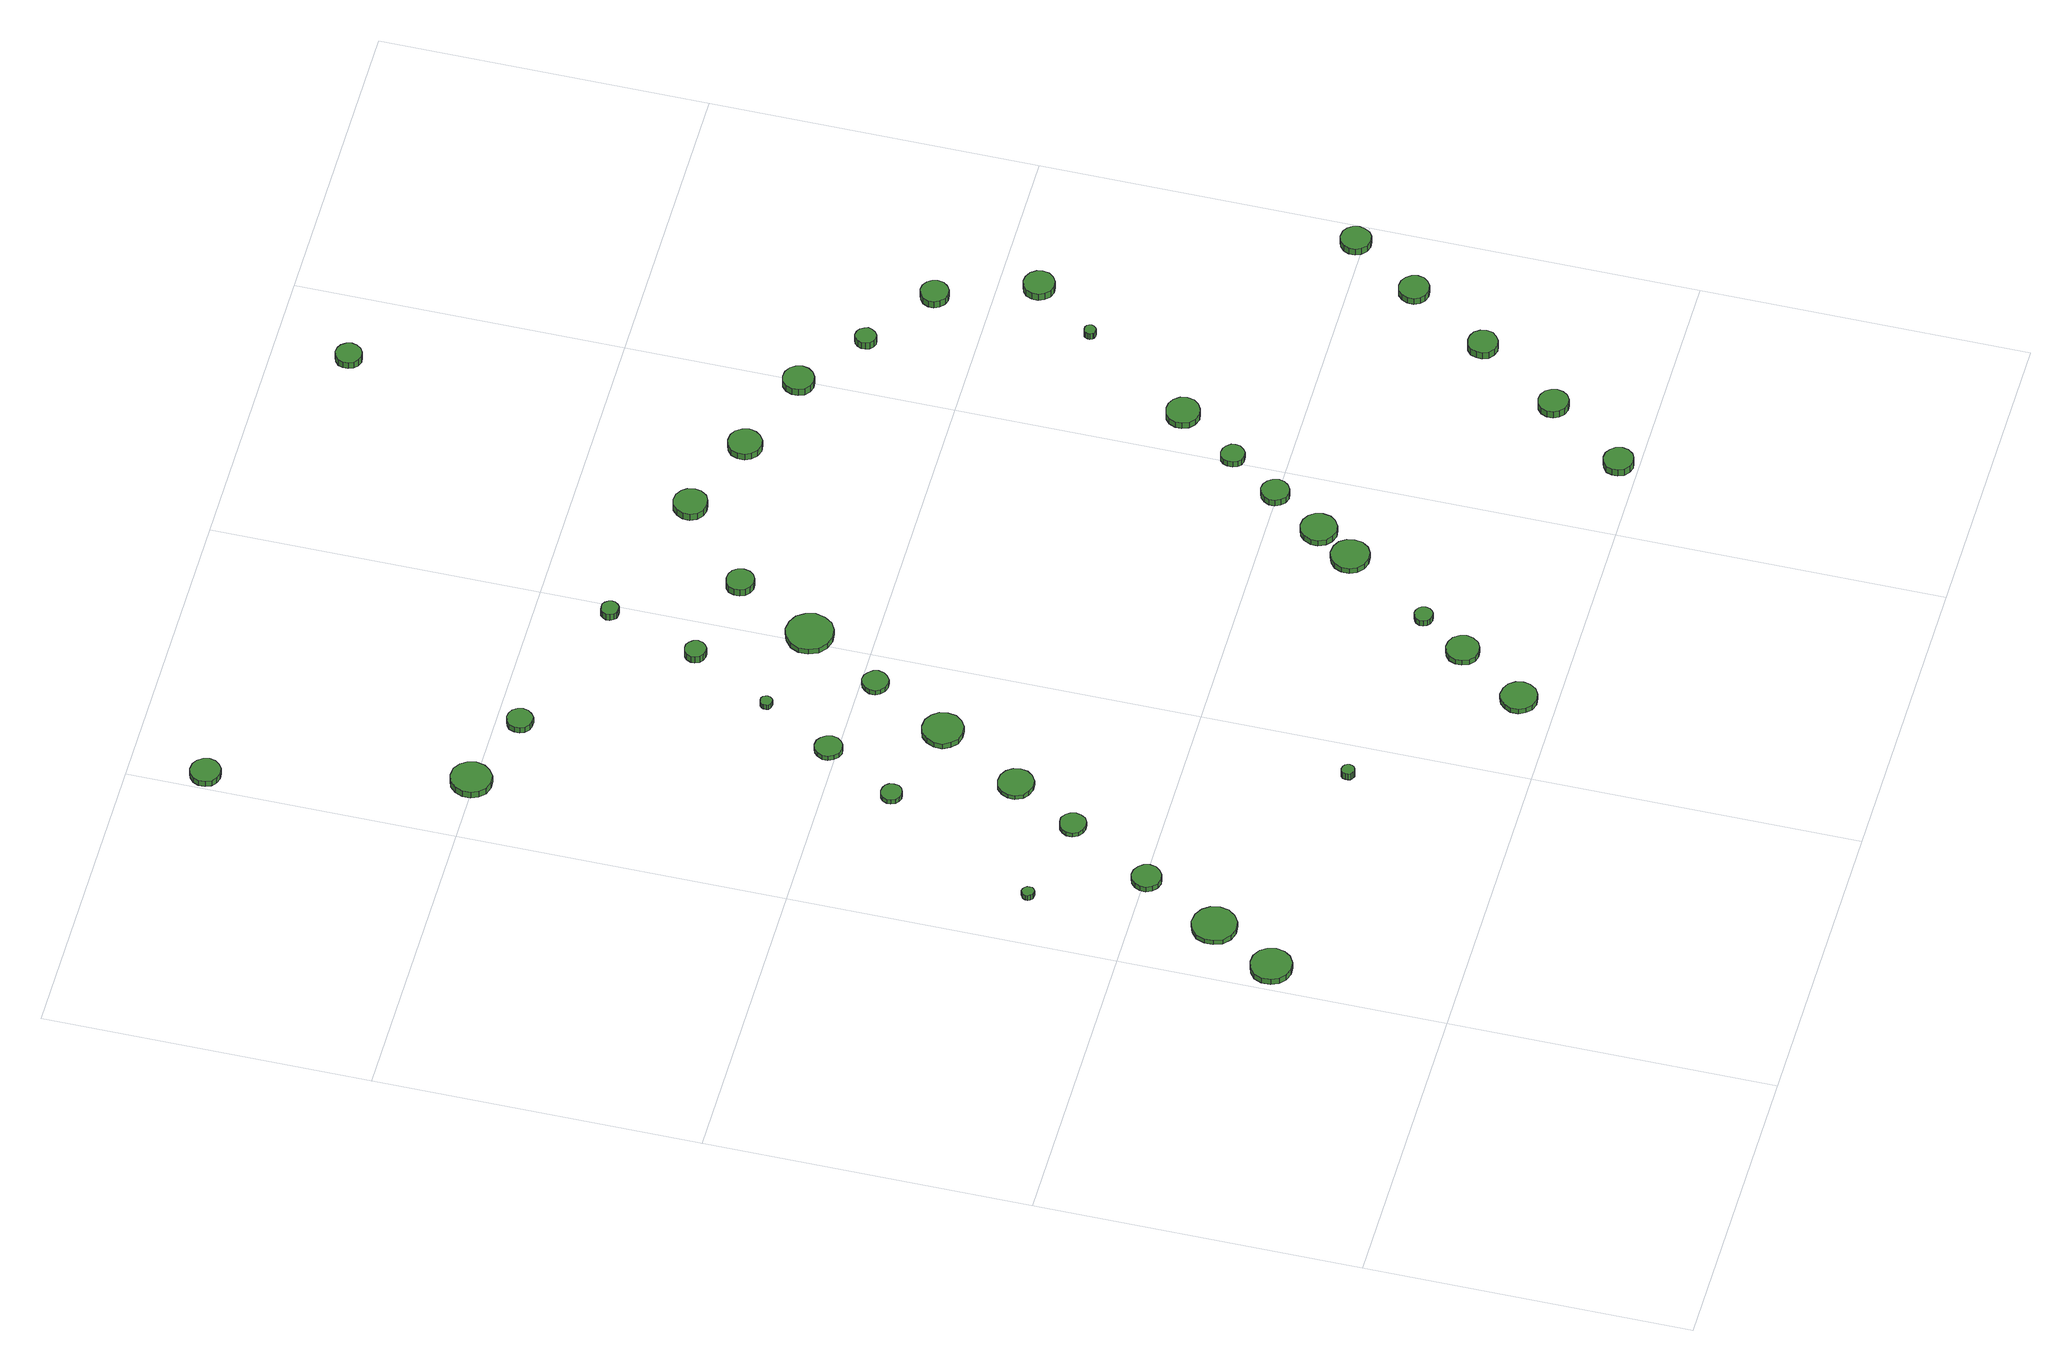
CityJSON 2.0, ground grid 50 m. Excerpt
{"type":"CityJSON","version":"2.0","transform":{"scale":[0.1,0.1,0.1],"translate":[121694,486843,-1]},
"CityObjects":{
"tree1":{"type":"SolitaryVegetationObject","attributes":{"function":"something"},"geometry":[{"type":"MultiSurface","lod":"1","boundaries":[[[0,1,2,3,4,5,6,7,8,9,10,11,12,13,14]],[[15,16,17,18,19,20,21,22,23,24,25,26,27,28,29]],[[0,29,28,1]],[[1,28,27,2]],[[2,27,26,3]],[[3,26,25,4]],[[4,25,24,5]],[[5,24,23,6]],[[6,23,22,7]],[[7,22,21,8]],[[8,21,20,9]],[[9,20,19,10]],[[10,19,18,11]],[[11,18,17,12]],[[12,17,16,13]],[[13,16,15,14]],[[14,15,29,0]]]}]},
"tree2":{"type":"SolitaryVegetationObject","attributes":{"function":"something"},"geometry":[{"type":"MultiSurface","lod":"1","boundaries":[[[30,31,32,33,34,35,36,37,38,39,40,41,42,43,44]],[[45,46,47,48,49,50,51,52,53,54,55,56,57,58,59]],[[30,59,58,31]],[[31,58,57,32]],[[32,57,56,33]],[[33,56,55,34]],[[34,55,54,35]],[[35,54,53,36]],[[36,53,52,37]],[[37,52,51,38]],[[38,51,50,39]],[[39,50,49,40]],[[40,49,48,41]],[[41,48,47,42]],[[42,47,46,43]],[[43,46,45,44]],[[44,45,59,30]]]}]},
"tree3":{"type":"SolitaryVegetationObject","attributes":{"function":"something"},"geometry":[{"type":"MultiSurface","lod":"1","boundaries":[[[60,61,62,63,64,65,66,67,68,69,70,71,72,73,74]],[[75,76,77,78,79,80,81,82,83,84,85,86,87,88,89]],[[60,89,88,61]],[[61,88,87,62]],[[62,87,86,63]],[[63,86,85,64]],[[64,85,84,65]],[[65,84,83,66]],[[66,83,82,67]],[[67,82,81,68]],[[68,81,80,69]],[[69,80,79,70]],[[70,79,78,71]],[[71,78,77,72]],[[72,77,76,73]],[[73,76,75,74]],[[74,75,89,60]]]}]},
"tree4":{"type":"SolitaryVegetationObject","attributes":{"function":"something"},"geometry":[{"type":"MultiSurface","lod":"1","boundaries":[[[90,91,92,93,94,95,96,97,98,99,100,101,102,103,104]],[[105,106,107,108,109,110,111,112,113,114,115,116,117,118,119]],[[90,119,118,91]],[[91,118,117,92]],[[92,117,116,93]],[[93,116,115,94]],[[94,115,114,95]],[[95,114,113,96]],[[96,113,112,97]],[[97,112,111,98]],[[98,111,110,99]],[[99,110,109,100]],[[100,109,108,101]],[[101,108,107,102]],[[102,107,106,103]],[[103,106,105,104]],[[104,105,119,90]]]}]},
"tree5":{"type":"SolitaryVegetationObject","attributes":{"function":"something"},"geometry":[{"type":"MultiSurface","lod":"1","boundaries":[[[120,121,122,123,124,125,126,127,128,129,130,131,132,133,134]],[[135,136,137,138,139,140,141,142,143,144,145,146,147,148,149]],[[120,149,148,121]],[[121,148,147,122]],[[122,147,146,123]],[[123,146,145,124]],[[124,145,144,125]],[[125,144,143,126]],[[126,143,142,127]],[[127,142,141,128]],[[128,141,140,129]],[[129,140,139,130]],[[130,139,138,131]],[[131,138,137,132]],[[132,137,136,133]],[[133,136,135,134]],[[134,135,149,120]]]}]},
"tree6":{"type":"SolitaryVegetationObject","attributes":{"function":"something"},"geometry":[{"type":"MultiSurface","lod":"1","boundaries":[[[150,151,152,153,154,155,156,157,158,159,160,161,162,163,164]],[[165,166,167,168,169,170,171,172,173,174,175,176,177,178,179]],[[150,179,178,151]],[[151,178,177,152]],[[152,177,176,153]],[[153,176,175,154]],[[154,175,174,155]],[[155,174,173,156]],[[156,173,172,157]],[[157,172,171,158]],[[158,171,170,159]],[[159,170,169,160]],[[160,169,168,161]],[[161,168,167,162]],[[162,167,166,163]],[[163,166,165,164]],[[164,165,179,150]]]}]},
"tree7":{"type":"SolitaryVegetationObject","attributes":{"function":"something"},"geometry":[{"type":"MultiSurface","lod":"1","boundaries":[[[180,181,182,183,184,185,186,187,188,189,190,191,192,193,194]],[[195,196,197,198,199,200,201,202,203,204,205,206,207,208,209]],[[180,209,208,181]],[[181,208,207,182]],[[182,207,206,183]],[[183,206,205,184]],[[184,205,204,185]],[[185,204,203,186]],[[186,203,202,187]],[[187,202,201,188]],[[188,201,200,189]],[[189,200,199,190]],[[190,199,198,191]],[[191,198,197,192]],[[192,197,196,193]],[[193,196,195,194]],[[194,195,209,180]]]}]},
"tree8":{"type":"SolitaryVegetationObject","attributes":{"function":"something"},"geometry":[{"type":"MultiSurface","lod":"1","boundaries":[[[210,211,212,213,214,215,216,217,218,219,220,221,222,223,224]],[[225,226,227,228,229,230,231,232,233,234,235,236,237,238,239]],[[210,239,238,211]],[[211,238,237,212]],[[212,237,236,213]],[[213,236,235,214]],[[214,235,234,215]],[[215,234,233,216]],[[216,233,232,217]],[[217,232,231,218]],[[218,231,230,219]],[[219,230,229,220]],[[220,229,228,221]],[[221,228,227,222]],[[222,227,226,223]],[[223,226,225,224]],[[224,225,239,210]]]}]},
"tree9":{"type":"SolitaryVegetationObject","attributes":{"function":"something"},"geometry":[{"type":"MultiSurface","lod":"1","boundaries":[[[240,241,242,243,244,245,246,247,248,249,250,251,252,253,254]],[[255,256,257,258,259,260,261,262,263,264,265,266,267,268,269]],[[240,269,268,241]],[[241,268,267,242]],[[242,267,266,243]],[[243,266,265,244]],[[244,265,264,245]],[[245,264,263,246]],[[246,263,262,247]],[[247,262,261,248]],[[248,261,260,249]],[[249,260,259,250]],[[250,259,258,251]],[[251,258,257,252]],[[252,257,256,253]],[[253,256,255,254]],[[254,255,269,240]]]}]},
"tree10":{"type":"SolitaryVegetationObject","attributes":{"function":"something"},"geometry":[{"type":"MultiSurface","lod":"1","boundaries":[[[270,271,272,273,274,275,276,277,278,279,280,281,282,283,284]],[[285,286,287,288,289,290,291,292,293,294,295,296,297,298,299]],[[270,299,298,271]],[[271,298,297,272]],[[272,297,296,273]],[[273,296,295,274]],[[274,295,294,275]],[[275,294,293,276]],[[276,293,292,277]],[[277,292,291,278]],[[278,291,290,279]],[[279,290,289,280]],[[280,289,288,281]],[[281,288,287,282]],[[282,287,286,283]],[[283,286,285,284]],[[284,285,299,270]]]}]},
"tree11":{"type":"SolitaryVegetationObject","attributes":{"function":"something"},"geometry":[{"type":"MultiSurface","lod":"1","boundaries":[[[300,301,302,303,304,305,306,307,308,309,310,311,312,313,314]],[[315,316,317,318,319,320,321,322,323,324,325,326,327,328,329]],[[300,329,328,301]],[[301,328,327,302]],[[302,327,326,303]],[[303,326,325,304]],[[304,325,324,305]],[[305,324,323,306]],[[306,323,322,307]],[[307,322,321,308]],[[308,321,320,309]],[[309,320,319,310]],[[310,319,318,311]],[[311,318,317,312]],[[312,317,316,313]],[[313,316,315,314]],[[314,315,329,300]]]}]},
"tree12":{"type":"SolitaryVegetationObject","attributes":{"function":"something"},"geometry":[{"type":"MultiSurface","lod":"1","boundaries":[[[330,331,332,333,334,335,336,337,338,339,340,341,342,343,344]],[[345,346,347,348,349,350,351,352,353,354,355,356,357,358,359]],[[330,359,358,331]],[[331,358,357,332]],[[332,357,356,333]],[[333,356,355,334]],[[334,355,354,335]],[[335,354,353,336]],[[336,353,352,337]],[[337,352,351,338]],[[338,351,350,339]],[[339,350,349,340]],[[340,349,348,341]],[[341,348,347,342]],[[342,347,346,343]],[[343,346,345,344]],[[344,345,359,330]]]}]},
"tree13":{"type":"SolitaryVegetationObject","attributes":{"function":"something"},"geometry":[{"type":"MultiSurface","lod":"1","boundaries":[[[360,361,362,363,364,365,366,367,368,369,370,371,372,373,374]],[[375,376,377,378,379,380,381,382,383,384,385,386,387,388,389]],[[360,389,388,361]],[[361,388,387,362]],[[362,387,386,363]],[[363,386,385,364]],[[364,385,384,365]],[[365,384,383,366]],[[366,383,382,367]],[[367,382,381,368]],[[368,381,380,369]],[[369,380,379,370]],[[370,379,378,371]],[[371,378,377,372]],[[372,377,376,373]],[[373,376,375,374]],[[374,375,389,360]]]}]},
"tree14":{"type":"SolitaryVegetationObject","attributes":{"function":"something"},"geometry":[{"type":"MultiSurface","lod":"1","boundaries":[[[390,391,392,393,394,395,396,397,398,399,400,401,402,403,404]],[[405,406,407,408,409,410,411,412,413,414,415,416,417,418,419]],[[390,419,418,391]],[[391,418,417,392]],[[392,417,416,393]],[[393,416,415,394]],[[394,415,414,395]],[[395,414,413,396]],[[396,413,412,397]],[[397,412,411,398]],[[398,411,410,399]],[[399,410,409,400]],[[400,409,408,401]],[[401,408,407,402]],[[402,407,406,403]],[[403,406,405,404]],[[404,405,419,390]]]}]},
"tree15":{"type":"SolitaryVegetationObject","attributes":{"function":"something"},"geometry":[{"type":"MultiSurface","lod":"1","boundaries":[[[420,421,422,423,424,425,426,427,428,429,430,431,432,433,434]],[[435,436,437,438,439,440,441,442,443,444,445,446,447,448,449]],[[420,449,448,421]],[[421,448,447,422]],[[422,447,446,423]],[[423,446,445,424]],[[424,445,444,425]],[[425,444,443,426]],[[426,443,442,427]],[[427,442,441,428]],[[428,441,440,429]],[[429,440,439,430]],[[430,439,438,431]],[[431,438,437,432]],[[432,437,436,433]],[[433,436,435,434]],[[434,435,449,420]]]}]},
"tree16":{"type":"SolitaryVegetationObject","attributes":{"function":"something"},"geometry":[{"type":"MultiSurface","lod":"1","boundaries":[[[450,451,452,453,454,455,456,457,458,459,460,461,462,463,464]],[[465,466,467,468,469,470,471,472,473,474,475,476,477,478,479]],[[450,479,478,451]],[[451,478,477,452]],[[452,477,476,453]],[[453,476,475,454]],[[454,475,474,455]],[[455,474,473,456]],[[456,473,472,457]],[[457,472,471,458]],[[458,471,470,459]],[[459,470,469,460]],[[460,469,468,461]],[[461,468,467,462]],[[462,467,466,463]],[[463,466,465,464]],[[464,465,479,450]]]}]},
"tree17":{"type":"SolitaryVegetationObject","attributes":{"function":"something"},"geometry":[{"type":"MultiSurface","lod":"1","boundaries":[[[480,481,482,483,484,485,486,487,488,489,490,491,492,493,494]],[[495,496,497,498,499,500,501,502,503,504,505,506,507,508,509]],[[480,509,508,481]],[[481,508,507,482]],[[482,507,506,483]],[[483,506,505,484]],[[484,505,504,485]],[[485,504,503,486]],[[486,503,502,487]],[[487,502,501,488]],[[488,501,500,489]],[[489,500,499,490]],[[490,499,498,491]],[[491,498,497,492]],[[492,497,496,493]],[[493,496,495,494]],[[494,495,509,480]]]}]},
"tree18":{"type":"SolitaryVegetationObject","attributes":{"function":"something"},"geometry":[{"type":"MultiSurface","lod":"1","boundaries":[[[510,511,512,513,514,515,516,517,518,519,520,521,522,523,524]],[[525,526,527,528,529,530,531,532,533,534,535,536,537,538,539]],[[510,539,538,511]],[[511,538,537,512]],[[512,537,536,513]],[[513,536,535,514]],[[514,535,534,515]],[[515,534,533,516]],[[516,533,532,517]],[[517,532,531,518]],[[518,531,530,519]],[[519,530,529,520]],[[520,529,528,521]],[[521,528,527,522]],[[522,527,526,523]],[[523,526,525,524]],[[524,525,539,510]]]}]},
"tree19":{"type":"SolitaryVegetationObject","attributes":{"function":"something"},"geometry":[{"type":"MultiSurface","lod":"1","boundaries":[[[540,541,542,543,544,545,546,547,548,549,550,551,552,553,554]],[[555,556,557,558,559,560,561,562,563,564,565,566,567,568,569]],[[540,569,568,541]],[[541,568,567,542]],[[542,567,566,543]],[[543,566,565,544]],[[544,565,564,545]],[[545,564,563,546]],[[546,563,562,547]],[[547,562,561,548]],[[548,561,560,549]],[[549,560,559,550]],[[550,559,558,551]],[[551,558,557,552]],[[552,557,556,553]],[[553,556,555,554]],[[554,555,569,540]]]}]},
"tree20":{"type":"SolitaryVegetationObject","attributes":{"function":"something"},"geometry":[{"type":"MultiSurface","lod":"1","boundaries":[[[570,571,572,573,574,575,576,577,578,579,580,581,582,583,584]],[[585,586,587,588,589,590,591,592,593,594,595,596,597,598,599]],[[570,599,598,571]],[[571,598,597,572]],[[572,597,596,573]],[[573,596,595,574]],[[574,595,594,575]],[[575,594,593,576]],[[576,593,592,577]],[[577,592,591,578]],[[578,591,590,579]],[[579,590,589,580]],[[580,589,588,581]],[[581,588,587,582]],[[582,587,586,583]],[[583,586,585,584]],[[584,585,599,570]]]}]},
"tree21":{"type":"SolitaryVegetationObject","attributes":{"function":"something"},"geometry":[{"type":"MultiSurface","lod":"1","boundaries":[[[600,601,602,603,604,605,606,607,608,609,610,611,612,613,614]],[[615,616,617,618,619,620,621,622,623,624,625,626,627,628,629]],[[600,629,628,601]],[[601,628,627,602]],[[602,627,626,603]],[[603,626,625,604]],[[604,625,624,605]],[[605,624,623,606]],[[606,623,622,607]],[[607,622,621,608]],[[608,621,620,609]],[[609,620,619,610]],[[610,619,618,611]],[[611,618,617,612]],[[612,617,616,613]],[[613,616,615,614]],[[614,615,629,600]]]}]},
"tree22":{"type":"SolitaryVegetationObject","attributes":{"function":"something"},"geometry":[{"type":"MultiSurface","lod":"1","boundaries":[[[630,631,632,633,634,635,636,637,638,639,640,641,642,643,644]],[[645,646,647,648,649,650,651,652,653,654,655,656,657,658,659]],[[630,659,658,631]],[[631,658,657,632]],[[632,657,656,633]],[[633,656,655,634]],[[634,655,654,635]],[[635,654,653,636]],[[636,653,652,637]],[[637,652,651,638]],[[638,651,650,639]],[[639,650,649,640]],[[640,649,648,641]],[[641,648,647,642]],[[642,647,646,643]],[[643,646,645,644]],[[644,645,659,630]]]}]},
"tree23":{"type":"SolitaryVegetationObject","attributes":{"function":"something"},"geometry":[{"type":"MultiSurface","lod":"1","boundaries":[[[660,661,662,663,664,665,666,667,668,669,670,671,672,673,674]],[[675,676,677,678,679,680,681,682,683,684,685,686,687,688,689]],[[660,689,688,661]],[[661,688,687,662]],[[662,687,686,663]],[[663,686,685,664]],[[664,685,684,665]],[[665,684,683,666]],[[666,683,682,667]],[[667,682,681,668]],[[668,681,680,669]],[[669,680,679,670]],[[670,679,678,671]],[[671,678,677,672]],[[672,677,676,673]],[[673,676,675,674]],[[674,675,689,660]]]}]},
"tree24":{"type":"SolitaryVegetationObject","attributes":{"function":"something"},"geometry":[{"type":"MultiSurface","lod":"1","boundaries":[[[690,691,692,693,694,695,696,697,698,699,700,701,702,703,704]],[[705,706,707,708,709,710,711,712,713,714,715,716,717,718,719]],[[690,719,718,691]],[[691,718,717,692]],[[692,717,716,693]],[[693,716,715,694]],[[694,715,714,695]],[[695,714,713,696]],[[696,713,712,697]],[[697,712,711,698]],[[698,711,710,699]],[[699,710,709,700]],[[700,709,708,701]],[[701,708,707,702]],[[702,707,706,703]],[[703,706,705,704]],[[704,705,719,690]]]}]},
"tree25":{"type":"SolitaryVegetationObject","attributes":{"function":"something"},"geometry":[{"type":"MultiSurface","lod":"1","boundaries":[[[720,721,722,723,724,725,726,727,728,729,730,731,732,733,734]],[[735,736,737,738,739,740,741,742,743,744,745,746,747,748,749]],[[720,749,748,721]],[[721,748,747,722]],[[722,747,746,723]],[[723,746,745,724]],[[724,745,744,725]],[[725,744,743,726]],[[726,743,742,727]],[[727,742,741,728]],[[728,741,740,729]],[[729,740,739,730]],[[730,739,738,731]],[[731,738,737,732]],[[732,737,736,733]],[[733,736,735,734]],[[734,735,749,720]]]}]},
"tree26":{"type":"SolitaryVegetationObject","attributes":{"function":"something"},"geometry":[{"type":"MultiSurface","lod":"1","boundaries":[[[750,751,752,753,754,755,756,757,758,759,760,761,762,763,764]],[[765,766,767,768,769,770,771,772,773,774,775,776,777,778,779]],[[750,779,778,751]],[[751,778,777,752]],[[752,777,776,753]],[[753,776,775,754]],[[754,775,774,755]],[[755,774,773,756]],[[756,773,772,757]],[[757,772,771,758]],[[758,771,770,759]],[[759,770,769,760]],[[760,769,768,761]],[[761,768,767,762]],[[762,767,766,763]],[[763,766,765,764]],[[764,765,779,750]]]}]},
"tree27":{"type":"SolitaryVegetationObject","attributes":{"function":"something"},"geometry":[{"type":"MultiSurface","lod":"1","boundaries":[[[780,781,782,783,784,785,786,787,788,789,790,791,792,793,794]],[[795,796,797,798,799,800,801,802,803,804,805,806,807,808,809]],[[780,809,808,781]],[[781,808,807,782]],[[782,807,806,783]],[[783,806,805,784]],[[784,805,804,785]],[[785,804,803,786]],[[786,803,802,787]],[[787,802,801,788]],[[788,801,800,789]],[[789,800,799,790]],[[790,799,798,791]],[[791,798,797,792]],[[792,797,796,793]],[[793,796,795,794]],[[794,795,809,780]]]}]},
"tree28":{"type":"SolitaryVegetationObject","attributes":{"function":"something"},"geometry":[{"type":"MultiSurface","lod":"1","boundaries":[[[810,811,812,813,814,815,816,817,818,819,820,821,822,823,824]],[[825,826,827,828,829,830,831,832,833,834,835,836,837,838,839]],[[810,839,838,811]],[[811,838,837,812]],[[812,837,836,813]],[[813,836,835,814]],[[814,835,834,815]],[[815,834,833,816]],[[816,833,832,817]],[[817,832,831,818]],[[818,831,830,819]],[[819,830,829,820]],[[820,829,828,821]],[[821,828,827,822]],[[822,827,826,823]],[[823,826,825,824]],[[824,825,839,810]]]}]},
"tree29":{"type":"SolitaryVegetationObject","attributes":{"function":"something"},"geometry":[{"type":"MultiSurface","lod":"1","boundaries":[[[840,841,842,843,844,845,846,847,848,849,850,851,852,853,854]],[[855,856,857,858,859,860,861,862,863,864,865,866,867,868,869]],[[840,869,868,841]],[[841,868,867,842]],[[842,867,866,843]],[[843,866,865,844]],[[844,865,864,845]],[[845,864,863,846]],[[846,863,862,847]],[[847,862,861,848]],[[848,861,860,849]],[[849,860,859,850]],[[850,859,858,851]],[[851,858,857,852]],[[852,857,856,853]],[[853,856,855,854]],[[854,855,869,840]]]}]},
"tree30":{"type":"SolitaryVegetationObject","attributes":{"function":"something"},"geometry":[{"type":"MultiSurface","lod":"1","boundaries":[[[870,871,872,873,874,875,876,877,878,879,880,881,882,883,884]],[[885,886,887,888,889,890,891,892,893,894,895,896,897,898,899]],[[870,899,898,871]],[[871,898,897,872]],[[872,897,896,873]],[[873,896,895,874]],[[874,895,894,875]],[[875,894,893,876]],[[876,893,892,877]],[[877,892,891,878]],[[878,891,890,879]],[[879,890,889,880]],[[880,889,888,881]],[[881,888,887,882]],[[882,887,886,883]],[[883,886,885,884]],[[884,885,899,870]]]}]},
"tree31":{"type":"SolitaryVegetationObject","attributes":{"function":"something"},"geometry":[{"type":"MultiSurface","lod":"1","boundaries":[[[900,901,902,903,904,905,906,907,908,909,910,911,912,913,914]],[[915,916,917,918,919,920,921,922,923,924,925,926,927,928,929]],[[900,929,928,901]],[[901,928,927,902]],[[902,927,926,903]],[[903,926,925,904]],[[904,925,924,905]],[[905,924,923,906]],[[906,923,922,907]],[[907,922,921,908]],[[908,921,920,909]],[[909,920,919,910]],[[910,919,918,911]],[[911,918,917,912]],[[912,917,916,913]],[[913,916,915,914]],[[914,915,929,900]]]}]},
"tree32":{"type":"SolitaryVegetationObject","attributes":{"function":"something"},"geometry":[{"type":"MultiSurface","lod":"1","boundaries":[[[930,931,932,933,934,935,936,937,938,939,940,941,942,943,944]],[[945,946,947,948,949,950,951,952,953,954,955,956,957,958,959]],[[930,959,958,931]],[[931,958,957,932]],[[932,957,956,933]],[[933,956,955,934]],[[934,955,954,935]],[[935,954,953,936]],[[936,953,952,937]],[[937,952,951,938]],[[938,951,950,939]],[[939,950,949,940]],[[940,949,948,941]],[[941,948,947,942]],[[942,947,946,943]],[[943,946,945,944]],[[944,945,959,930]]]}]},
"tree33":{"type":"SolitaryVegetationObject","attributes":{"function":"something"},"geometry":[{"type":"MultiSurface","lod":"1","boundaries":[[[960,961,962,963,964,965,966,967,968,969,970,971,972,973,974]],[[975,976,977,978,979,980,981,982,983,984,985,986,987,988,989]],[[960,989,988,961]],[[961,988,987,962]],[[962,987,986,963]],[[963,986,985,964]],[[964,985,984,965]],[[965,984,983,966]],[[966,983,982,967]],[[967,982,981,968]],[[968,981,980,969]],[[969,980,979,970]],[[970,979,978,971]],[[971,978,977,972]],[[972,977,976,973]],[[973,976,975,974]],[[974,975,989,960]]]}]},
"tree34":{"type":"SolitaryVegetationObject","attributes":{"function":"something"},"geometry":[{"type":"MultiSurface","lod":"1","boundaries":[[[990,991,992,993,994,995,996,997,998,999,1000,1001,1002,1003,1004]],[[1005,1006,1007,1008,1009,1010,1011,1012,1013,1014,1015,1016,1017,1018,1019]],[[990,1019,1018,991]],[[991,1018,1017,992]],[[992,1017,1016,993]],[[993,1016,1015,994]],[[994,1015,1014,995]],[[995,1014,1013,996]],[[996,1013,1012,997]],[[997,1012,1011,998]],[[998,1011,1010,999]],[[999,1010,1009,1000]],[[1000,1009,1008,1001]],[[1001,1008,1007,1002]],[[1002,1007,1006,1003]],[[1003,1006,1005,1004]],[[1004,1005,1019,990]]]}]},
"tree35":{"type":"SolitaryVegetationObject","attributes":{"function":"something"},"geometry":[{"type":"MultiSurface","lod":"1","boundaries":[[[1020,1021,1022,1023,1024,1025,1026,1027,1028,1029,1030,1031,1032,1033,1034]],[[1035,1036,1037,1038,1039,1040,1041,1042,1043,1044,1045,1046,1047,1048,1049]],[[1020,1049,1048,1021]],[[1021,1048,1047,1022]],[[1022,1047,1046,1023]],[[1023,1046,1045,1024]],[[1024,1045,1044,1025]],[[1025,1044,1043,1026]],[[1026,1043,1042,1027]],[[1027,1042,1041,1028]],[[1028,1041,1040,1029]],[[1029,1040,1039,1030]],[[1030,1039,1038,1031]],[[1031,1038,1037,1032]],[[1032,1037,1036,1033]],[[1033,1036,1035,1034]],[[1034,1035,1049,1020]]]}]},
"tree36":{"type":"SolitaryVegetationObject","attributes":{"function":"something"},"geometry":[{"type":"MultiSurface","lod":"1","boundaries":[[[1050,1051,1052,1053,1054,1055,1056,1057,1058,1059,1060,1061,1062,1063,1064]],[[1065,1066,1067,1068,1069,1070,1071,1072,1073,1074,1075,1076,1077,1078,1079]],[[1050,1079,1078,1051]],[[1051,1078,1077,1052]],[[1052,1077,1076,1053]],[[1053,1076,1075,1054]],[[1054,1075,1074,1055]],[[1055,1074,1073,1056]],[[1056,1073,1072,1057]],[[1057,1072,1071,1058]],[[1058,1071,1070,1059]],[[1059,1070,1069,1060]],[[1060,1069,1068,1061]],[[1061,1068,1067,1062]],[[1062,1067,1066,1063]],[[1063,1066,1065,1064]],[[1064,1065,1079,1050]]]}]},
"tree37":{"type":"SolitaryVegetationObject","attributes":{"function":"something"},"geometry":[{"type":"MultiSurface","lod":"1","boundaries":[[[1080,1081,1082,1083,1084,1085,1086,1087,1088,1089,1090,1091,1092,1093,1094]],[[1095,1096,1097,1098,1099,1100,1101,1102,1103,1104,1105,1106,1107,1108,1109]],[[1080,1109,1108,1081]],[[1081,1108,1107,1082]],[[1082,1107,1106,1083]],[[1083,1106,1105,1084]],[[1084,1105,1104,1085]],[[1085,1104,1103,1086]],[[1086,1103,1102,1087]],[[1087,1102,1101,1088]],[[1088,1101,1100,1089]],[[1089,1100,1099,1090]],[[1090,1099,1098,1091]],[[1091,1098,1097,1092]],[[1092,1097,1096,1093]],[[1093,1096,1095,1094]],[[1094,1095,1109,1080]]]}]},
"tree38":{"type":"SolitaryVegetationObject","attributes":{"function":"something"},"geometry":[{"type":"MultiSurface","lod":"1","boundaries":[[[1110,1111,1112,1113,1114,1115,1116,1117,1118,1119,1120,1121,1122,1123,1124]],[[1125,1126,1127,1128,1129,1130,1131,1132,1133,1134,1135,1136,1137,1138,1139]],[[1110,1139,1138,1111]],[[1111,1138,1137,1112]],[[1112,1137,1136,1113]],[[1113,1136,1135,1114]],[[1114,1135,1134,1115]],[[1115,1134,1133,1116]],[[1116,1133,1132,1117]],[[1117,1132,1131,1118]],[[1118,1131,1130,1119]],[[1119,1130,1129,1120]],[[1120,1129,1128,1121]],[[1121,1128,1127,1122]],[[1122,1127,1126,1123]],[[1123,1126,1125,1124]],[[1124,1125,1139,1110]]]}]},
"tree39":{"type":"SolitaryVegetationObject","attributes":{"function":"something"},"geometry":[{"type":"MultiSurface","lod":"1","boundaries":[[[1140,1141,1142,1143,1144,1145,1146,1147,1148,1149,1150,1151,1152,1153,1154]],[[1155,1156,1157,1158,1159,1160,1161,1162,1163,1164,1165,1166,1167,1168,1169]],[[1140,1169,1168,1141]],[[1141,1168,1167,1142]],[[1142,1167,1166,1143]],[[1143,1166,1165,1144]],[[1144,1165,1164,1145]],[[1145,1164,1163,1146]],[[1146,1163,1162,1147]],[[1147,1162,1161,1148]],[[1148,1161,1160,1149]],[[1149,1160,1159,1150]],[[1150,1159,1158,1151]],[[1151,1158,1157,1152]],[[1152,1157,1156,1153]],[[1153,1156,1155,1154]],[[1154,1155,1169,1140]]]}]},
"tree40":{"type":"SolitaryVegetationObject","attributes":{"function":"something"},"geometry":[{"type":"MultiSurface","lod":"1","boundaries":[[[1170,1171,1172,1173,1174,1175,1176,1177,1178,1179,1180,1181,1182,1183,1184]],[[1185,1186,1187,1188,1189,1190,1191,1192,1193,1194,1195,1196,1197,1198,1199]],[[1170,1199,1198,1171]],[[1171,1198,1197,1172]],[[1172,1197,1196,1173]],[[1173,1196,1195,1174]],[[1174,1195,1194,1175]],[[1175,1194,1193,1176]],[[1176,1193,1192,1177]],[[1177,1192,1191,1178]],[[1178,1191,1190,1179]],[[1179,1190,1189,1180]],[[1180,1189,1188,1181]],[[1181,1188,1187,1182]],[[1182,1187,1186,1183]],[[1183,1186,1185,1184]],[[1184,1185,1199,1170]]]}]}
},
"vertices":[
[73,277,17],[70,290,17],[63,300,17],[51,307,17],[38,308,17],[26,304,17],[16,296,17],[11,284,17],[11,270,17],[16,258,17],[26,250,17],[38,246,17],[51,247,17],[63,254,17],[70,264,17],[70,264,6],[63,254,6],[51,247,6],[38,246,6],[26,250,6],[16,258,6],[11,270,6],[11,284,6],[16,296,6],[26,304,6],[38,308,6],[51,307,6],[63,300,6],[70,290,6],[73,277,6],
[134,378,15],[131,392,15],[123,403,15],[111,410,15],[96,412,15],[83,407,15],[72,398,15],[67,385,15],[67,371,15],[72,358,15],[83,348,15],[96,344,15],[111,345,15],[123,353,15],[131,364,15],[131,364,6],[123,353,6],[111,345,6],[96,344,6],[83,348,6],[72,358,6],[67,371,6],[67,385,6],[72,398,6],[83,407,6],[96,412,6],[111,410,6],[123,403,6],[131,392,6],[134,378,6],
[102,658,17],[102,662,17],[99,665,17],[96,667,17],[92,668,17],[88,666,17],[86,664,17],[84,660,17],[84,656,17],[86,653,17],[88,650,17],[92,649,17],[96,649,17],[99,651,17],[102,654,17],[102,654,7],[99,651,7],[96,649,7],[92,649,7],[88,650,7],[86,653,7],[84,656,7],[84,660,7],[86,664,7],[88,666,7],[92,668,7],[96,667,7],[99,665,7],[102,662,7],[102,658,7],
[189,498,16],[187,507,16],[181,514,16],[173,519,16],[164,520,16],[155,517,16],[148,511,16],[144,502,16],[144,493,16],[148,484,16],[155,478,16],[164,475,16],[173,476,16],[181,481,16],[187,488,16],[187,488,6],[181,481,6],[173,476,6],[164,475,6],[155,478,6],[148,484,6],[144,493,6],[144,502,6],[148,511,6],[155,517,6],[164,520,6],[173,519,6],[181,514,6],[187,507,6],[189,498,6],
[262,628,15],[260,637,15],[256,643,15],[248,648,15],[240,648,15],[232,646,15],[226,640,15],[222,633,15],[222,624,15],[226,616,15],[232,611,15],[240,608,15],[248,609,15],[256,613,15],[260,620,15],[260,620,7],[256,613,7],[248,609,7],[240,608,7],[232,611,7],[226,616,7],[222,624,7],[222,633,7],[226,640,7],[232,646,7],[240,648,7],[248,648,7],[256,643,7],[260,637,7],[262,628,7],
[251,901,16],[250,908,16],[246,913,16],[240,916,16],[233,917,16],[227,915,16],[222,911,16],[219,904,16],[219,898,16],[222,891,16],[227,887,16],[233,885,16],[240,886,16],[246,889,16],[250,894,16],[250,894,7],[246,889,7],[240,886,7],[233,885,7],[227,887,7],[222,891,7],[219,898,7],[219,904,7],[222,911,7],[227,915,7],[233,917,7],[240,916,7],[246,913,7],[250,908,7],[251,901,7],
[449,262,22],[448,266,22],[446,269,22],[442,271,22],[438,272,22],[434,271,22],[431,268,22],[430,264,22],[430,260,22],[431,256,22],[434,254,22],[438,252,22],[442,253,22],[446,255,22],[448,258,22],[448,258,9],[446,255,9],[442,253,9],[438,252,9],[434,254,9],[431,256,9],[430,260,9],[430,264,9],[431,268,9],[434,271,9],[438,272,9],[442,271,9],[446,269,9],[448,266,9],[449,262,9],
[327,729,15],[325,740,15],[318,749,15],[308,755,15],[297,756,15],[286,753,15],[278,745,15],[273,735,15],[273,724,15],[278,713,15],[286,706,15],[297,702,15],[308,703,15],[318,709,15],[325,718,15],[325,718,7],[318,709,7],[308,703,7],[297,702,7],[286,706,7],[278,713,7],[273,724,7],[273,735,7],[278,745,7],[286,753,7],[297,756,7],[308,755,7],[318,749,7],[325,740,7],[327,729,7],
[140,1505,18],[137,1518,18],[130,1528,18],[119,1535,18],[106,1536,18],[93,1532,18],[84,1523,18],[79,1511,18],[79,1498,18],[84,1487,18],[93,1478,18],[106,1474,18],[119,1475,18],[130,1482,18],[137,1492,18],[137,1492,6],[130,1482,6],[119,1475,6],[106,1474,6],[93,1478,6],[84,1487,6],[79,1498,6],[79,1511,6],[84,1523,6],[93,1532,6],[106,1536,6],[119,1535,6],[130,1528,6],[137,1518,6],[140,1505,6],
[50,1886,18],[48,1895,18],[42,1903,18],[34,1908,18],[24,1909,18],[15,1906,18],[8,1900,18],[4,1891,18],[4,1881,18],[8,1872,18],[15,1866,18],[24,1863,18],[34,1864,18],[42,1869,18],[48,1877,18],[48,1877,7],[42,1869,7],[34,1864,7],[24,1863,7],[15,1866,7],[8,1872,7],[4,1881,7],[4,1891,7],[8,1900,7],[15,1906,7],[24,1909,7],[34,1908,7],[42,1903,7],[48,1895,7],[50,1886,7],
[321,1013,16],[319,1021,16],[314,1028,16],[307,1033,16],[298,1034,16],[290,1031,16],[284,1025,16],[280,1017,16],[280,1009,16],[284,1001,16],[290,995,16],[298,992,16],[307,993,16],[314,997,16],[319,1004,16],[319,1004,7],[314,997,7],[307,993,7],[298,992,7],[290,995,7],[284,1001,7],[280,1009,7],[280,1017,7],[284,1025,7],[290,1031,7],[298,1034,7],[307,1033,7],[314,1028,7],[319,1021,7],[321,1013,7],
[406,859,17],[404,872,17],[396,882,17],[385,889,17],[372,890,17],[359,886,17],[350,877,17],[344,865,17],[344,852,17],[350,841,17],[359,832,17],[372,828,17],[385,829,17],[396,836,17],[404,846,17],[404,846,7],[396,836,7],[385,829,7],[372,828,7],[359,832,7],[350,841,7],[344,852,7],[344,865,7],[350,877,7],[359,886,7],[372,890,7],[385,889,7],[396,882,7],[404,872,7],[406,859,7],
[676,57,15],[674,68,15],[667,78,15],[657,83,15],[645,85,15],[634,81,15],[626,73,15],[621,63,15],[621,51,15],[626,41,15],[634,33,15],[645,29,15],[657,31,15],[667,36,15],[674,46,15],[674,46,6],[667,36,6],[657,31,6],[645,29,6],[634,33,6],[626,41,6],[621,51,6],[621,63,6],[626,73,6],[634,81,6],[645,85,6],[657,83,6],[667,78,6],[674,68,6],[676,57,6],
[262,1465,16],[260,1473,16],[255,1480,16],[248,1484,16],[240,1485,16],[232,1482,16],[226,1477,16],[223,1469,16],[223,1461,16],[226,1454,16],[232,1448,16],[240,1446,16],[248,1446,16],[255,1451,16],[260,1457,16],[260,1457,5],[255,1451,5],[248,1446,5],[240,1446,5],[232,1448,5],[226,1454,5],[223,1461,5],[223,1469,5],[226,1477,5],[232,1482,5],[240,1485,5],[248,1484,5],[255,1480,5],[260,1473,5],[262,1465,5],
[375,1124,15],[374,1127,15],[372,1131,15],[369,1133,15],[365,1133,15],[361,1132,15],[358,1129,15],[357,1126,15],[357,1122,15],[358,1118,15],[361,1116,15],[365,1115,15],[369,1115,15],[372,1117,15],[374,1120,15],[374,1120,6],[372,1117,6],[369,1115,6],[365,1115,6],[361,1116,6],[358,1118,6],[357,1122,6],[357,1126,6],[358,1129,6],[361,1132,6],[365,1133,6],[369,1133,6],[372,1131,6],[374,1127,6],[375,1124,6],
[464,979,15],[462,987,15],[457,993,15],[450,998,15],[442,999,15],[434,996,15],[428,990,15],[424,983,15],[424,974,15],[428,967,15],[434,961,15],[442,959,15],[450,959,15],[457,964,15],[462,970,15],[462,970,6],[457,964,6],[450,959,6],[442,959,6],[434,961,6],[428,967,6],[424,974,6],[424,983,6],[428,990,6],[434,996,6],[442,999,6],[450,998,6],[457,993,6],[462,987,6],[464,979,6],
[744,160,16],[742,170,16],[735,179,16],[726,184,16],[716,185,16],[706,182,16],[698,175,16],[694,165,16],[694,155,16],[698,145,16],[706,138,16],[716,135,16],[726,136,16],[735,141,16],[742,150,16],[742,150,6],[735,141,6],[726,136,6],[716,135,6],[706,138,6],[698,145,6],[694,155,6],[694,165,6],[698,175,6],[706,182,6],[716,185,6],[726,184,6],[735,179,6],[742,170,6],[744,160,6],
[453,1249,19],[451,1256,19],[447,1261,19],[441,1265,19],[435,1265,19],[428,1263,19],[423,1259,19],[420,1252,19],[420,1246,19],[423,1239,19],[428,1235,19],[435,1233,19],[441,1233,19],[447,1237,19],[451,1242,19],[451,1242,6],[447,1237,6],[441,1233,6],[435,1233,6],[428,1235,6],[423,1239,6],[420,1246,6],[420,1252,6],[423,1259,6],[428,1263,6],[435,1265,6],[441,1265,6],[447,1261,6],[451,1256,6],[453,1249,6],
[783,232,17],[782,238,17],[779,242,17],[774,245,17],[768,246,17],[762,244,17],[758,240,17],[755,235,17],[755,229,17],[758,224,17],[762,220,17],[768,218,17],[774,219,17],[779,222,17],[782,226,17],[782,226,6],[779,222,6],[774,219,6],[768,218,6],[762,220,6],[758,224,6],[755,229,6],[755,235,6],[758,240,6],[762,244,6],[768,246,6],[774,245,6],[779,242,6],[782,238,6],[783,232,6],
[550,1096,16],[546,1111,16],[538,1123,16],[525,1130,16],[510,1132,16],[496,1127,16],[484,1117,16],[478,1104,16],[478,1089,16],[484,1075,16],[496,1065,16],[510,1060,16],[525,1062,16],[538,1069,16],[546,1081,16],[546,1081,6],[538,1069,6],[525,1062,6],[510,1060,6],[496,1065,6],[484,1075,6],[478,1089,6],[478,1104,6],[484,1117,6],[496,1127,6],[510,1132,6],[525,1130,6],[538,1123,6],[546,1111,6],[550,1096,6],
[495,1390,22],[494,1395,22],[490,1400,22],[486,1403,22],[480,1403,22],[475,1402,22],[471,1398,22],[468,1393,22],[468,1387,22],[471,1382,22],[475,1378,22],[480,1377,22],[486,1377,22],[490,1380,22],[494,1385,22],[494,1385,9],[490,1380,9],[486,1377,9],[480,1377,9],[475,1378,9],[471,1382,9],[468,1387,9],[468,1393,9],[471,1398,9],[475,1402,9],[480,1403,9],[486,1403,9],[490,1400,9],[494,1395,9],[495,1390,9],
[606,1219,20],[604,1228,20],[599,1235,20],[591,1239,20],[582,1240,20],[574,1238,20],[567,1232,20],[564,1224,20],[564,1215,20],[567,1207,20],[574,1201,20],[582,1198,20],[591,1199,20],[599,1203,20],[604,1210,20],[604,1210,7],[599,1203,7],[591,1199,7],[582,1198,7],[574,1201,7],[567,1207,7],[564,1215,7],[564,1224,7],[567,1232,7],[574,1238,7],[582,1240,7],[591,1239,7],[599,1235,7],[604,1228,7],[606,1219,7],
[887,366,16],[885,378,16],[878,388,16],[867,394,16],[855,395,16],[843,391,16],[834,383,16],[829,372,16],[829,360,16],[834,349,16],[843,341,16],[855,337,16],[867,338,16],[878,344,16],[885,354,16],[885,354,6],[878,344,6],[867,338,6],[855,337,6],[843,341,6],[834,349,6],[829,360,6],[829,372,6],[834,383,6],[843,391,6],[855,395,6],[867,394,6],[878,388,6],[885,378,6],[887,366,6],
[925,424,17],[923,435,17],[916,444,17],[906,450,17],[895,451,17],[884,447,17],[876,440,17],[871,429,17],[871,418,17],[876,407,17],[884,400,17],[895,396,17],[906,397,17],[916,403,17],[923,412,17],[923,412,6],[916,403,6],[906,397,6],[895,396,6],[884,400,6],[876,407,6],[871,418,6],[871,429,6],[876,440,6],[884,447,6],[895,451,6],[906,450,6],[916,444,6],[923,435,6],[925,424,6],
[974,503,18],[972,512,18],[967,519,18],[959,524,18],[951,525,18],[942,522,18],[936,516,18],[932,508,18],[932,499,18],[936,491,18],[942,485,18],[951,482,18],[959,483,18],[967,488,18],[972,495,18],[972,495,6],[967,488,6],[959,483,6],[951,482,6],[942,485,6],[936,491,6],[932,499,6],[932,508,6],[936,516,6],[942,522,6],[951,525,6],[959,524,6],[967,519,6],[972,512,6],[974,503,6],
[743,1328,19],[741,1339,19],[735,1347,19],[725,1353,19],[715,1354,19],[705,1351,19],[697,1343,19],[692,1334,19],[692,1323,19],[697,1313,19],[705,1306,19],[715,1303,19],[725,1304,19],[735,1309,19],[741,1318,19],[741,1318,6],[735,1309,6],[725,1304,6],[715,1303,6],[705,1306,6],[697,1313,6],[692,1323,6],[692,1334,6],[697,1343,6],[705,1351,6],[715,1354,6],[725,1353,6],[735,1347,6],[741,1339,6],[743,1328,6],
[1158,30,20],[1156,40,20],[1150,47,20],[1142,52,20],[1133,53,20],[1124,50,20],[1116,44,20],[1113,35,20],[1113,26,20],[1116,17,20],[1124,11,20],[1133,8,20],[1142,9,20],[1150,13,20],[1156,21,20],[1156,21,7],[1150,13,7],[1142,9,7],[1133,8,7],[1124,11,7],[1116,17,7],[1113,26,7],[1113,35,7],[1116,44,7],[1124,50,7],[1133,53,7],[1142,52,7],[1150,47,7],[1156,40,7],[1158,30,7],
[1027,582,16],[1026,589,16],[1021,595,16],[1015,599,16],[1007,600,16],[1000,598,16],[995,593,16],[992,586,16],[992,578,16],[995,571,16],[1000,566,16],[1007,564,16],[1015,565,16],[1021,569,16],[1026,575,16],[1026,575,5],[1021,569,5],[1015,565,5],[1007,564,5],[1000,566,5],[995,571,5],[992,578,5],[992,586,5],[995,593,5],[1000,598,5],[1007,600,5],[1015,599,5],[1021,595,5],[1026,589,5],[1027,582,5],
[880,1281,17],[877,1291,17],[871,1300,17],[862,1305,17],[851,1306,17],[841,1303,17],[833,1296,17],[829,1286,17],[829,1275,17],[833,1266,17],[841,1258,17],[851,1255,17],[862,1256,17],[871,1262,17],[877,1270,17],[877,1270,5],[871,1262,5],[862,1256,5],[851,1255,5],[841,1258,5],[833,1266,5],[829,1275,5],[829,1286,5],[833,1296,5],[841,1303,5],[851,1306,5],[862,1305,5],[871,1300,5],[877,1291,5],[880,1281,5],
[1245,151,21],[1243,160,21],[1238,168,21],[1229,173,21],[1220,174,21],[1211,171,21],[1204,165,21],[1200,156,21],[1200,146,21],[1204,138,21],[1211,131,21],[1220,128,21],[1229,129,21],[1238,134,21],[1243,142,21],[1243,142,8],[1238,134,8],[1229,129,8],[1220,128,8],[1211,131,8],[1204,138,8],[1200,146,8],[1200,156,8],[1204,165,8],[1211,171,8],[1220,174,8],[1229,173,8],[1238,168,8],[1243,160,8],[1245,151,8],
[1099,674,17],[1097,684,17],[1090,693,17],[1081,698,17],[1071,699,17],[1060,696,17],[1052,689,17],[1048,679,17],[1048,669,17],[1052,659,17],[1060,652,17],[1071,648,17],[1081,650,17],[1090,655,17],[1097,663,17],[1097,663,5],[1090,655,5],[1081,650,5],[1071,648,5],[1060,652,5],[1052,659,5],[1048,669,5],[1048,679,5],[1052,689,5],[1060,696,5],[1071,699,5],[1081,698,5],[1090,693,5],[1097,684,5],[1099,674,5],
[1018,1235,19],[1016,1245,19],[1010,1253,19],[1001,1258,19],[991,1259,19],[982,1256,19],[975,1249,19],[971,1240,19],[971,1230,19],[975,1221,19],[982,1215,19],[991,1212,19],[1001,1213,19],[1010,1218,19],[1016,1226,19],[1016,1226,6],[1010,1218,6],[1001,1213,6],[991,1212,6],[982,1215,6],[975,1221,6],[971,1230,6],[971,1240,6],[975,1249,6],[982,1256,6],[991,1259,6],[1001,1258,6],[1010,1253,6],[1016,1245,6],[1018,1235,6],
[1334,281,20],[1332,290,20],[1326,298,20],[1318,302,20],[1309,303,20],[1300,301,20],[1292,294,20],[1289,285,20],[1289,276,20],[1292,267,20],[1300,261,20],[1309,258,20],[1318,259,20],[1326,264,20],[1332,271,20],[1332,271,7],[1326,264,7],[1318,259,7],[1309,258,7],[1300,261,7],[1292,267,7],[1289,276,7],[1289,285,7],[1292,294,7],[1300,301,7],[1309,303,7],[1318,302,7],[1326,298,7],[1332,290,7],[1334,281,7],
[895,1886,23],[893,1894,23],[888,1901,23],[881,1905,23],[873,1906,23],[865,1903,23],[859,1898,23],[856,1890,23],[856,1882,23],[859,1874,23],[865,1869,23],[873,1866,23],[881,1867,23],[888,1871,23],[893,1878,23],[893,1878,10],[888,1871,10],[881,1867,10],[873,1866,10],[865,1869,10],[859,1874,10],[856,1882,10],[856,1890,10],[859,1898,10],[865,1903,10],[873,1906,10],[881,1905,10],[888,1901,10],[893,1894,10],[895,1886,10],
[1200,844,21],[1199,848,21],[1197,851,21],[1194,853,21],[1190,853,21],[1186,852,21],[1184,850,21],[1182,846,21],[1182,843,21],[1184,839,21],[1186,837,21],[1190,836,21],[1194,836,21],[1197,838,21],[1199,841,21],[1199,841,9],[1197,838,9],[1194,836,9],[1190,836,9],[1186,837,9],[1184,839,9],[1182,843,9],[1182,846,9],[1184,850,9],[1186,852,9],[1190,853,9],[1194,853,9],[1197,851,9],[1199,848,9],[1200,844,9],
[1113,1160,22],[1111,1166,22],[1107,1172,22],[1102,1175,22],[1095,1176,22],[1089,1174,22],[1084,1169,22],[1082,1163,22],[1082,1157,22],[1084,1151,22],[1089,1146,22],[1095,1144,22],[1102,1145,22],[1107,1148,22],[1111,1154,22],[1111,1154,9],[1107,1148,9],[1102,1145,9],[1095,1144,9],[1089,1146,9],[1084,1151,9],[1082,1157,9],[1082,1163,9],[1084,1169,9],[1089,1174,9],[1095,1176,9],[1102,1175,9],[1107,1172,9],[1111,1166,9],[1113,1160,9],
[1414,405,20],[1412,414,20],[1406,422,20],[1398,427,20],[1388,428,20],[1379,425,20],[1372,418,20],[1368,410,20],[1368,400,20],[1372,391,20],[1379,385,20],[1388,382,20],[1398,383,20],[1406,388,20],[1412,395,20],[1412,395,8],[1406,388,8],[1398,383,8],[1388,382,8],[1379,385,8],[1372,391,8],[1368,400,8],[1368,410,8],[1372,418,8],[1379,425,8],[1388,428,8],[1398,427,8],[1406,422,8],[1412,414,8],[1414,405,8],
[1223,1083,29],[1221,1091,29],[1216,1098,29],[1208,1103,29],[1199,1104,29],[1191,1101,29],[1184,1095,29],[1180,1087,29],[1180,1078,29],[1184,1070,29],[1191,1064,29],[1199,1061,29],[1208,1062,29],[1216,1067,29],[1221,1074,29],[1221,1074,16],[1216,1067,16],[1208,1062,16],[1199,1061,16],[1191,1064,16],[1184,1070,16],[1180,1078,16],[1180,1087,16],[1184,1095,16],[1191,1101,16],[1199,1104,16],[1208,1103,16],[1216,1098,16],[1221,1091,16],[1223,1083,16],
[1281,939,27],[1279,948,27],[1273,956,27],[1264,961,27],[1254,962,27],[1245,959,27],[1238,953,27],[1234,944,27],[1234,934,27],[1238,925,27],[1245,918,27],[1254,915,27],[1264,916,27],[1273,921,27],[1279,929,27],[1279,929,14],[1273,921,14],[1264,916,14],[1254,915,14],[1245,918,14],[1238,925,14],[1234,934,14],[1234,944,14],[1238,953,14],[1245,959,14],[1254,962,14],[1264,961,14],[1273,956,14],[1279,948,14],[1281,939,14],
[1487,512,20],[1485,522,20],[1480,529,20],[1472,534,20],[1462,535,20],[1453,532,20],[1446,526,20],[1442,517,20],[1442,507,20],[1446,499,20],[1453,492,20],[1462,489,20],[1472,490,20],[1480,495,20],[1485,503,20],[1485,503,7],[1480,495,7],[1472,490,7],[1462,489,7],[1453,492,7],[1446,499,7],[1442,507,7],[1442,517,7],[1446,526,7],[1453,532,7],[1462,535,7],[1472,534,7],[1480,529,7],[1485,522,7],[1487,512,7]
]}
